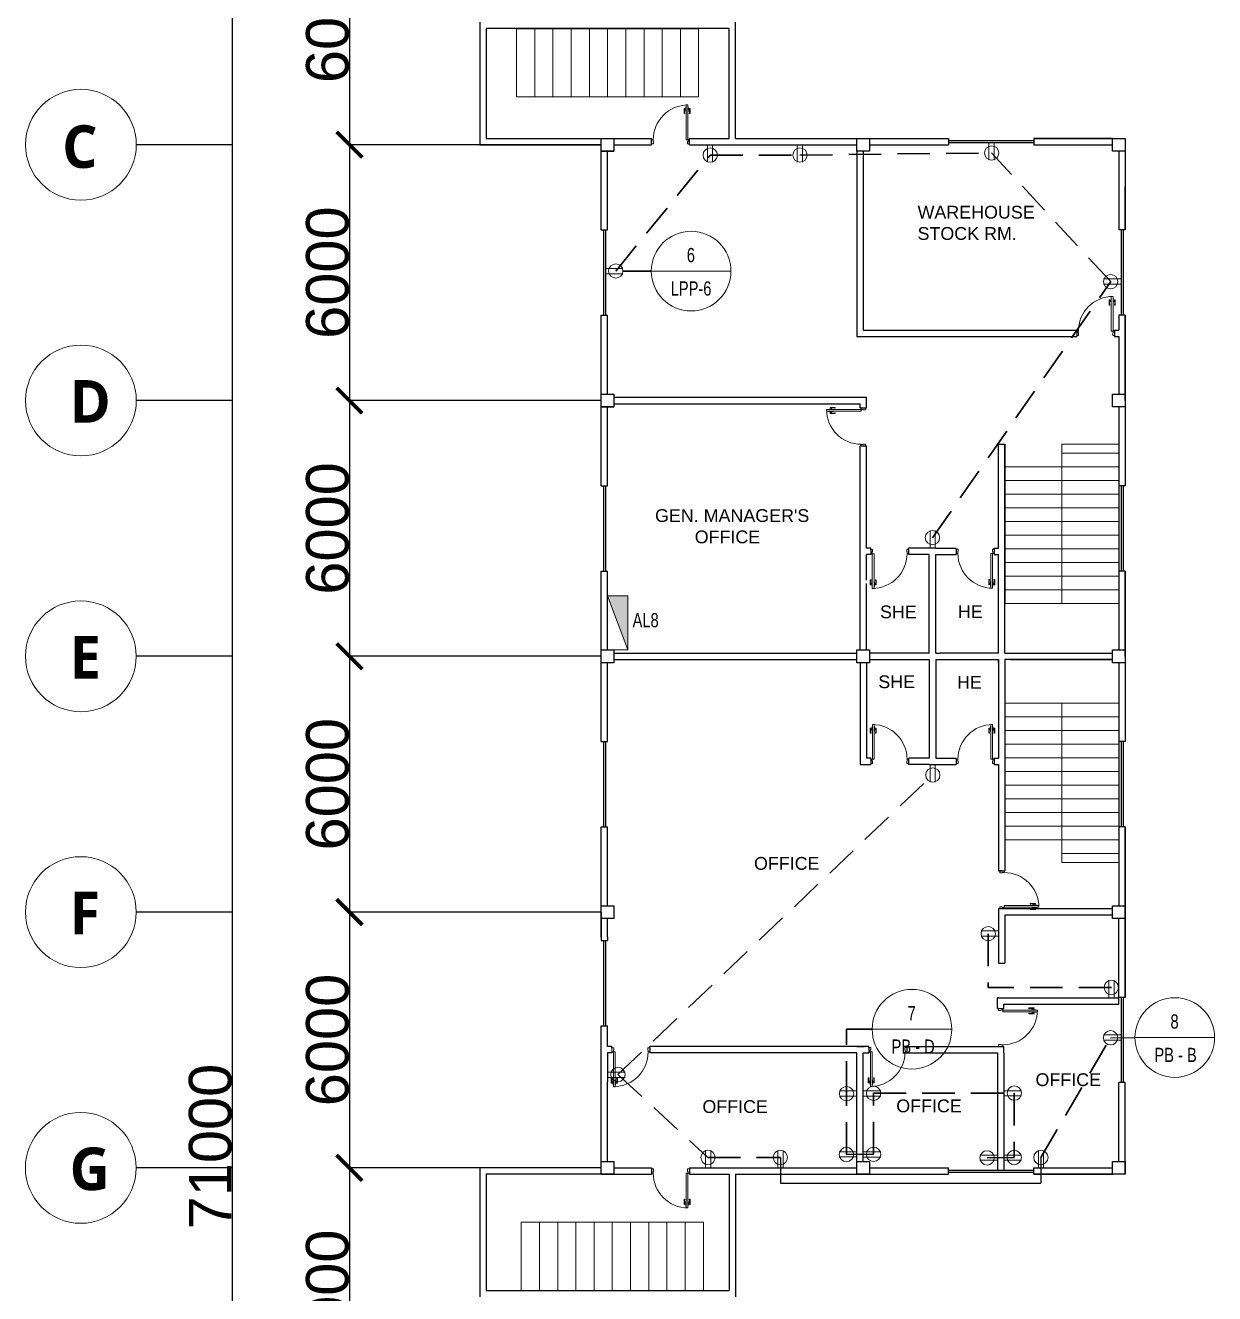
# Model space of a CAD drawing. Header units: millimetres. Extents: x 3339 to 2017737, y 4955 to 2748989.
# Drawn here: x 1185548 to 1213460, y 1398491 to 1428241 of the extents above; entities that cross this region are included whole.
import ezdxf

# ---------------------------------------------------------------- set-up
doc = ezdxf.new("R2010")
doc.units = ezdxf.units.MM
doc.header["$LTSCALE"] = 30
doc.linetypes.add('DASHEDX2', pattern=[38.1, 25.4, -12.7])
for name, color, linetype, lineweight in [('A-DETL-GENF', 92, 'Continuous', 13), ('A-DOOR', 31, 'Continuous', 13), ('LIGHTING', 3, 'Continuous', 5), ('P-SANR-FIXT', 6, 'Continuous', 13), ('P. LINES', 151, 'DASHEDX2', 30), ('S-GRID-IDEN', 1, 'Continuous', 13), ('STAIR', 1, 'Continuous', 5)]:
    doc.layers.add(name, color=color, linetype=linetype, lineweight=lineweight)
doc.layers.add('POSTE', color=50, linetype='Continuous')
doc.styles.add('Arial Narrow', font='ARIALN.TTF', dxfattribs={"height": 200})
doc.styles.add('Arial Narrow_1', font='ARIALN.TTF', dxfattribs={"height": 450})
doc.styles.get("Standard").update_dxf_attribs({"font": 'arial.ttf'})
doc.styles.add('style1', font='arial.ttf', dxfattribs={"height": 100})
doc.dimstyles.new('ISO-25', dxfattribs={"dimtxt": 1000, "dimasz": 600, "dimexe": 1.25, "dimexo": 0.625, "dimtad": 1, "dimtxsty": 'Standard', "dimblk": 'ARCHTICK', "dimcen": 2.5, "dimclrd": 4, "dimadec": 0, "dimazin": 0, "dimtfac": 1, "dimtmove": 0, "dimatfit": 3, "dimfxl": 1, "dimarcsym": 0})

# ---------------------------------------------------------------- blocks, each defined once
blk = doc.blocks.new('Poste 2')
at = {"layer": 'POSTE'}
blk.add_lwpolyline([(-300, 0), (0, 0), (0, -300), (-300, -300)], close=True, dxfattribs=at)
blk = doc.blocks.new('Poste 3')
at = {"layer": 'POSTE'}
blk.add_lwpolyline([(0, 0), (300, 0), (300, -300), (0, -300)], close=True, dxfattribs=at)
blk = doc.blocks.new('POSTE bot left')
at = {"layer": 'POSTE'}
blk.add_lwpolyline([(0, 300), (300, 300), (300, 0), (0, 0)], close=True, dxfattribs=at)
blk = doc.blocks.new('D4')
at = {"layer": 'A-DETL-GENF'}
for p, q in [((-1072, -29), (-1072, -112)), ((-1052, -29), (-1072, -29)), ((-1060, -41), (-1072, -30)), ((-1072, -112), (-1060, -112)), ((-1059, -112), (-1072, -112)), ((-1072, -112), (-1072, -150)), ((-1072, -150), (-1059, -150)), ((-1060, -112), (-1060, -41)), ((-1060, -41), (-1052, -41)), ((-1059, -150), (-1059, -112)), ((-1059, -115), (-1059, -147)), ((-1027, -115), (-1059, -115)), ((-1059, -147), (-1027, -147)), ((-1052, -41), (-1052, -29)), ((-1021, -74), (-1027, -80)), ((-1027, -80), (-1027, -182)), ((-1027, -147), (-1027, -115)), ((-1027, -182), (-1021, -188)), ((-1021, -188), (-1021, -74)), ((-974, -80), (-981, -74)), ((-981, -74), (-981, -188)), ((-981, -188), (-974, -182)), ((-974, -182), (-974, -80)), ((-943, -115), (-974, -115)), ((-974, -115), (-974, -147)), ((-974, -147), (-943, -147)), ((-930, -29), (-949, -29)), ((-949, -29), (-949, -41)), ((-949, -41), (-941, -41)), ((-943, -112), (-943, -150)), ((-930, -112), (-943, -112)), ((-943, -147), (-943, -115)), ((-943, -150), (-930, -150)), ((-941, -41), (-930, -30)), ((-941, -41), (-941, -112)), ((-941, -112), (-930, -112)), ((-930, -112), (-930, -29)), ((-930, -150), (-930, -112))]:
    blk.add_line(p, q, dxfattribs=at)
at = {"layer": 'A-DOOR', "lineweight": 18}
for p, q in [((-1059, 683), (-1024, 683)), ((-1014, 683), (-1059, 683)), ((-1059, 683), (-1059, 583)), ((-1024, 583), (-1024, 626)), ((-1024, 626), (-1014, 626)), ((-1014, 626), (-1014, 683)), ((-169, 683), (-214, 683)), ((-214, 683), (-214, 626)), ((-214, 626), (-204, 626)), ((-204, 683), (-169, 683)), ((-204, 626), (-204, 583)), ((-169, 583), (-169, 683)), ((-1059, 583), (-1024, 583)), ((-981, 583), (-1021, 583)), ((-1021, 583), (-1021, -231)), ((-981, -231), (-981, 583)), ((-204, 583), (-169, 583)), ((-1021, -231), (-981, -231))]:
    blk.add_line(p, q, dxfattribs=at)
at = {"layer": 'A-DOOR'}
blk.add_arc((-1021, 583), 814, 270, 0, dxfattribs=at)
blk = doc.blocks.new('Pintuan')
at = {"layer": 'A-DOOR', "rotation": 270}
blk.add_blockref('D4', (-626, -1014), dxfattribs=at)
blk = doc.blocks.new('POSTE.COM')
at = {"layer": 'POSTE'}
blk.add_lwpolyline([(-300, 300), (0, 300), (0, 0), (-300, 0)], close=True, dxfattribs=at)
blk = doc.blocks.new('WW1')
at = {"layer": 'STAIR'}
for p, q in [((-3000, 0), (-3000, -8000)), ((0, 0), (-3000, 0)), ((0, -8000), (0, 0)), ((-3000, -1600), (-3000, -800)), ((-3000, -800), (0, -800)), ((0, -1600), (0, -800)), ((-3000, -2400), (-3000, -1600)), ((-3000, -1600), (0, -1600)), ((0, -2400), (0, -1600)), ((-3000, -3200), (-3000, -2400)), ((-3000, -2400), (0, -2400)), ((0, -3200), (0, -2400)), ((-3000, -4000), (-3000, -3200)), ((-3000, -3200), (0, -3200)), ((0, -4000), (0, -3200)), ((-3000, -4800), (-3000, -4000)), ((-3000, -4000), (0, -4000)), ((0, -4800), (0, -4000)), ((-3000, -5600), (-3000, -4800)), ((-3000, -4800), (0, -4800)), ((0, -5600), (0, -4800)), ((-3000, -6400), (-3000, -5600)), ((-3000, -5600), (0, -5600)), ((0, -6400), (0, -5600)), ((-3000, -7200), (-3000, -6400)), ((-3000, -6400), (0, -6400)), ((0, -7200), (0, -6400)), ((-3000, -8000), (-3000, -7200)), ((-3000, -7200), (0, -7200)), ((0, -8000), (0, -7200)), ((-3000, -8000), (0, -8000))]:
    blk.add_line(p, q, dxfattribs=at)
blk = doc.blocks.new('S2')
at = {"layer": 'STAIR'}
for p, q in [((0, 0), (-1250, 0)), ((-1250, 0), (-1250, -500)), ((0, -3500), (0, 0)), ((-1250, -500), (-1250, -200)), ((-1250, -200), (0, -200)), ((-2500, -500), (-2500, -3500)), ((-1250, -500), (-2500, -500)), ((-1250, -3500), (-1250, -500)), ((-1250, -800), (-1250, -500)), ((-1250, -500), (0, -500)), ((-1250, -800), (-2500, -800)), ((-1250, -1100), (-1250, -800)), ((-1250, -800), (0, -800)), ((0, -800), (-1250, -800)), ((-1250, -1100), (-2500, -1100)), ((-1250, -1400), (-1250, -1100)), ((-1250, -1100), (0, -1100)), ((0, -1100), (-1250, -1100)), ((-1250, -1400), (-2500, -1400)), ((-1250, -1700), (-1250, -1400)), ((-1250, -1400), (0, -1400)), ((0, -1400), (-1250, -1400)), ((-1250, -1700), (-2500, -1700)), ((-1250, -2000), (-1250, -1700)), ((-1250, -1700), (0, -1700)), ((0, -1700), (-1250, -1700)), ((-1250, -2000), (-2500, -2000)), ((-1250, -2300), (-1250, -2000)), ((-1250, -2000), (0, -2000)), ((0, -2000), (-1250, -2000)), ((-1250, -2300), (-2500, -2300)), ((-1250, -2600), (-1250, -2300)), ((-1250, -2300), (0, -2300)), ((0, -2300), (-1250, -2300)), ((-1250, -2600), (-2500, -2600)), ((-1250, -2900), (-1250, -2600)), ((-1250, -2600), (0, -2600)), ((0, -2600), (-1250, -2600)), ((-1250, -2900), (-2500, -2900)), ((-1250, -3200), (-1250, -2900)), ((-1250, -2900), (0, -2900)), ((0, -2900), (-1250, -2900)), ((-1250, -3200), (-2500, -3200)), ((-1250, -3500), (-1250, -3200)), ((-1250, -3200), (0, -3200)), ((-2500, -3500), (-1250, -3500)), ((-1250, -3500), (0, -3500))]:
    blk.add_line(p, q, dxfattribs=at)
blk = doc.blocks.new('_ArchTick')
at = {"color": 0, "linetype": 'ByBlock', "const_width": 0.15}
blk.add_lwpolyline([(-0.5, -0.5), (0.5, 0.5)], dxfattribs=at)
blk = doc.blocks.new('*D95')
at = {"color": 0, "lineweight": -2, "transparency": 16777216}
for p, q in [((1199062, 1431441), (1193153, 1431441)), ((1199062, 1425441), (1193153, 1425441))]:
    blk.add_line(p, q, dxfattribs=at)
at = {"color": 4, "lineweight": -2, "transparency": 16777216}
blk.add_line((1193155, 1431441), (1193155, 1425441), dxfattribs=at)
at = {"layer": 'Defpoints', "color": 0, "transparency": 16777216}
for p in [(1199063, 1431441), (1193155, 1425441), (1199063, 1425441)]:
    blk.add_point(p, dxfattribs=at)
at = {"color": 4, "lineweight": -2, "transparency": 16777216, "xscale": 600, "yscale": 600, "zscale": 600}
for p, rotation in [((1193155, 1431441), 90), ((1193155, 1425441), 270)]:
    blk.add_blockref('_ArchTick', p, dxfattribs=dict(at, rotation=rotation))
at = {"color": 0, "transparency": 16777216, "insert": (1192643, 1428441), "char_height": 1000, "attachment_point": 5, "rotation": 90}
blk.add_mtext('6000', dxfattribs=at)
blk = doc.blocks.new('*D96')
at = {"color": 0, "lineweight": -2, "transparency": 16777216}
for p, q in [((1199062, 1425441), (1193153, 1425441)), ((1199062, 1419441), (1193153, 1419441))]:
    blk.add_line(p, q, dxfattribs=at)
at = {"color": 4, "lineweight": -2, "transparency": 16777216}
blk.add_line((1193155, 1425441), (1193155, 1419441), dxfattribs=at)
at = {"layer": 'Defpoints', "color": 0, "transparency": 16777216}
for p in [(1199063, 1425441), (1193155, 1419441), (1199063, 1419441)]:
    blk.add_point(p, dxfattribs=at)
at = {"color": 4, "lineweight": -2, "transparency": 16777216, "xscale": 600, "yscale": 600, "zscale": 600}
for p, rotation in [((1193155, 1425441), 90), ((1193155, 1419441), 270)]:
    blk.add_blockref('_ArchTick', p, dxfattribs=dict(at, rotation=rotation))
at = {"color": 0, "transparency": 16777216, "insert": (1192643, 1422441), "char_height": 1000, "attachment_point": 5, "rotation": 90}
blk.add_mtext('6000', dxfattribs=at)
blk = doc.blocks.new('*D97')
at = {"color": 0, "lineweight": -2, "transparency": 16777216}
for p, q in [((1199062, 1419441), (1193153, 1419441)), ((1199062, 1413441), (1193153, 1413441))]:
    blk.add_line(p, q, dxfattribs=at)
at = {"color": 4, "lineweight": -2, "transparency": 16777216}
blk.add_line((1193155, 1419441), (1193155, 1413441), dxfattribs=at)
at = {"layer": 'Defpoints', "color": 0, "transparency": 16777216}
for p in [(1199063, 1419441), (1193155, 1413441), (1199063, 1413441)]:
    blk.add_point(p, dxfattribs=at)
at = {"color": 4, "lineweight": -2, "transparency": 16777216, "xscale": 600, "yscale": 600, "zscale": 600}
for p, rotation in [((1193155, 1419441), 90), ((1193155, 1413441), 270)]:
    blk.add_blockref('_ArchTick', p, dxfattribs=dict(at, rotation=rotation))
at = {"color": 0, "transparency": 16777216, "insert": (1192643, 1416441), "char_height": 1000, "attachment_point": 5, "rotation": 90}
blk.add_mtext('6000', dxfattribs=at)
blk = doc.blocks.new('*D98')
at = {"color": 0, "lineweight": -2, "transparency": 16777216}
for p, q in [((1199062, 1413441), (1193153, 1413441)), ((1199062, 1407441), (1193153, 1407441))]:
    blk.add_line(p, q, dxfattribs=at)
at = {"color": 4, "lineweight": -2, "transparency": 16777216}
blk.add_line((1193155, 1413441), (1193155, 1407441), dxfattribs=at)
at = {"layer": 'Defpoints', "color": 0, "transparency": 16777216}
for p in [(1199063, 1413441), (1193155, 1407441), (1199063, 1407441)]:
    blk.add_point(p, dxfattribs=at)
at = {"color": 4, "lineweight": -2, "transparency": 16777216, "xscale": 600, "yscale": 600, "zscale": 600}
for p, rotation in [((1193155, 1413441), 90), ((1193155, 1407441), 270)]:
    blk.add_blockref('_ArchTick', p, dxfattribs=dict(at, rotation=rotation))
at = {"color": 0, "transparency": 16777216, "insert": (1192643, 1410441), "char_height": 1000, "attachment_point": 5, "rotation": 90}
blk.add_mtext('6000', dxfattribs=at)
blk = doc.blocks.new('*D99')
at = {"color": 0, "lineweight": -2, "transparency": 16777216}
for p, q in [((1199062, 1407441), (1193152, 1407441)), ((1199062, 1401441), (1193152, 1401441))]:
    blk.add_line(p, q, dxfattribs=at)
at = {"color": 4, "lineweight": -2, "transparency": 16777216}
blk.add_line((1193153, 1407441), (1193153, 1401441), dxfattribs=at)
at = {"layer": 'Defpoints', "color": 0, "transparency": 16777216}
for p in [(1199063, 1407441), (1193153, 1401441), (1199063, 1401441)]:
    blk.add_point(p, dxfattribs=at)
at = {"color": 4, "lineweight": -2, "transparency": 16777216, "xscale": 600, "yscale": 600, "zscale": 600}
for p, rotation in [((1193153, 1407441), 90), ((1193153, 1401441), 270)]:
    blk.add_blockref('_ArchTick', p, dxfattribs=dict(at, rotation=rotation))
at = {"color": 0, "transparency": 16777216, "insert": (1192642, 1404441), "char_height": 1000, "attachment_point": 5, "rotation": 90}
blk.add_mtext('6000', dxfattribs=at)
blk = doc.blocks.new('*D100')
at = {"color": 0, "lineweight": -2, "transparency": 16777216}
for p, q in [((1199062, 1401441), (1193151, 1401441)), ((1199062, 1395441), (1193151, 1395441))]:
    blk.add_line(p, q, dxfattribs=at)
at = {"color": 4, "lineweight": -2, "transparency": 16777216}
blk.add_line((1193152, 1401441), (1193152, 1395441), dxfattribs=at)
at = {"layer": 'Defpoints', "color": 0, "transparency": 16777216}
for p in [(1199063, 1401441), (1193152, 1395441), (1199063, 1395441)]:
    blk.add_point(p, dxfattribs=at)
at = {"color": 4, "lineweight": -2, "transparency": 16777216, "xscale": 600, "yscale": 600, "zscale": 600}
for p, rotation in [((1193152, 1401441), 90), ((1193152, 1395441), 270)]:
    blk.add_blockref('_ArchTick', p, dxfattribs=dict(at, rotation=rotation))
at = {"color": 0, "transparency": 16777216, "insert": (1192641, 1398441), "char_height": 1000, "attachment_point": 5, "rotation": 90}
blk.add_mtext('6000', dxfattribs=at)
blk = doc.blocks.new('*D85')
at = {"color": 0, "lineweight": -2, "transparency": 16777216}
for p, q in [((1199062, 1437441), (1190402, 1437441)), ((1199062, 1366441), (1190402, 1366441))]:
    blk.add_line(p, q, dxfattribs=at)
at = {"color": 4, "lineweight": -2, "transparency": 16777216}
blk.add_line((1190404, 1437441), (1190404, 1366441), dxfattribs=at)
at = {"layer": 'Defpoints', "color": 0, "transparency": 16777216}
for p in [(1199063, 1437441), (1190404, 1366441), (1199063, 1366441)]:
    blk.add_point(p, dxfattribs=at)
at = {"color": 4, "lineweight": -2, "transparency": 16777216, "xscale": 600, "yscale": 600, "zscale": 600}
for p, rotation in [((1190404, 1437441), 90), ((1190404, 1366441), 270)]:
    blk.add_blockref('_ArchTick', p, dxfattribs=dict(at, rotation=rotation))
at = {"color": 0, "transparency": 16777216, "insert": (1189893, 1401941), "char_height": 1000, "attachment_point": 5, "rotation": 90}
blk.add_mtext('71000', dxfattribs=at)
blk = doc.blocks.new('Grid - M_Grid Head - Circle-24584-A - GROUND FLOOR PLAN')
at = {"layer": 'S-GRID-IDEN'}
blk.add_circle((0, 0), 6.5, dxfattribs=at)
blk = doc.blocks.new('A$C3A814CC7')
at = {"layer": 'LIGHTING', "color": 3}
for p, q in [((308, 0), (308, 1224)), ((668, 0), (668, 1224))]:
    blk.add_line(p, q, dxfattribs=at)
at = {"layer": 'LIGHTING', "color": 3, "linetype": 'Continuous'}
blk.add_lwpolyline([(1003, 723, 1), (0, 723, 1)], format="xyb", close=True, dxfattribs=at)
blk = doc.blocks.new('panel')
at = {"layer": 'P-SANR-FIXT', "linetype": 'ByBlock'}
h = blk.add_hatch(color=0, dxfattribs=at)
h.dxf.hatch_style = 1
h.paths.add_polyline_path([(800, 0), (0, 0), (0, -300)])
at = {"layer": 'P-SANR-FIXT', "color": 3, "linetype": 'ByBlock'}
for p, q in [((800, 0), (0, 0)), ((0, 0), (0, -300)), ((800, 0), (0, -300)), ((800, -300), (800, 0)), ((0, -300), (800, -300))]:
    blk.add_line(p, q, dxfattribs=at)

msp = doc.modelspace()

# ---------------------------------------------------------------- linework, layer by layer
at = {"color": 4}
msp.add_line((1190402.482, 1437441.359), (1190402.482, 1366441.359), dxfattribs=at)
for p, q in [((1196213.021, 1428316.359), (1196213.021, 1425441.359)), ((1202213.021, 1425591.359), (1202213.021, 1428316.359)), ((1202063.021, 1428166.359), (1196363.021, 1428166.359)), ((1196363.021, 1428166.359), (1196363.021, 1425591.359)), ((1197076.46, 1428166.359), (1201349.583, 1428166.359)), ((1202063.021, 1425591.359), (1202063.021, 1428166.359)), ((1190402.482, 1425441.359), (1188152.13, 1425441.359)), ((1196213.021, 1425441.359), (1199063.021, 1425441.359)), ((1196363.021, 1425591.359), (1199063.021, 1425591.359)), ((1199063.021, 1423441.359), (1199063.021, 1425591.359)), ((1199063.021, 1425591.359), (1200245.521, 1425591.359)), ((1199363.021, 1425591.359), (1200245.521, 1425591.359)), ((1199363.021, 1425441.359), (1200245.521, 1425441.359)), ((1200245.521, 1425441.359), (1200245.521, 1425591.359)), ((1201135.521, 1425591.359), (1202063.021, 1425591.359)), ((1201135.521, 1425441.359), (1201135.521, 1425591.359)), ((1201135.521, 1425441.359), (1205063.021, 1425441.359)), ((1202213.021, 1425591.359), (1205063.021, 1425591.359)), ((1205363.021, 1425591.359), (1207213.021, 1425591.359)), ((1205363.021, 1425591.359), (1207213.021, 1425591.359)), ((1205363.021, 1425441.359), (1207213.021, 1425441.359)), ((1207213.021, 1425591.359), (1207213.021, 1425441.359)), ((1207213.021, 1425541.359), (1209213.021, 1425541.359)), ((1207213.021, 1425491.359), (1209213.021, 1425491.359)), ((1209213.021, 1425591.359), (1211063.021, 1425591.359)), ((1211063.021, 1425591.359), (1209213.021, 1425591.359)), ((1209213.021, 1425591.359), (1209213.021, 1425441.359)), ((1209213.021, 1425441.359), (1211063.021, 1425441.359)), ((1211363.021, 1425591.359), (1211363.021, 1423441.359)), ((1199213.021, 1423441.359), (1199213.021, 1425291.359)), ((1205063.021, 1425291.359), (1205063.021, 1420943.656)), ((1205213.021, 1425291.359), (1205213.021, 1421093.656)), ((1208226.271, 1425248.206), (1208226.271, 1425248.206)), ((1211213.021, 1425291.359), (1211213.021, 1423441.359)), ((1211363.021, 1425291.359), (1211363.021, 1423441.359)), ((1211363.021, 1425291.359), (1211363.021, 1423441.359)), ((1211363.021, 1423441.359), (1211363.021, 1424452.855)), ((1199063.021, 1423441.359), (1199213.021, 1423441.359)), ((1199113.021, 1423441.359), (1199113.021, 1421441.359)), ((1199113.021, 1423441.359), (1199113.021, 1421441.359)), ((1199163.021, 1423441.359), (1199163.021, 1421441.359)), ((1199163.021, 1423441.359), (1199163.021, 1421441.359)), ((1211363.021, 1423441.359), (1211213.021, 1423441.359)), ((1211263.021, 1423441.359), (1211263.021, 1421441.359)), ((1211313.021, 1423441.359), (1211313.021, 1421441.359)), ((1199063.021, 1417441.359), (1199063.021, 1421441.359)), ((1199063.021, 1421441.359), (1199213.021, 1421441.359)), ((1199213.021, 1419591.359), (1199213.021, 1421441.359)), ((1211213.021, 1421441.359), (1211213.021, 1421093.656)), ((1211363.021, 1421441.359), (1211213.021, 1421441.359)), ((1211363.021, 1421441.359), (1211363.021, 1417441.359)), ((1211363.021, 1419441.359), (1211363.021, 1421441.359)), ((1205063.021, 1420943.656), (1210223.021, 1420943.656)), ((1205213.021, 1421093.656), (1210223.021, 1421093.656)), ((1210223.021, 1421068.656), (1210223.021, 1421093.656)), ((1210223.021, 1421068.656), (1210223.021, 1420943.656)), ((1211113.021, 1421093.656), (1211213.021, 1421093.656)), ((1211113.021, 1421068.656), (1211113.021, 1421093.656)), ((1211113.021, 1421068.656), (1211113.021, 1420943.656)), ((1211113.021, 1420943.656), (1211213.021, 1420943.656)), ((1211213.021, 1420943.656), (1211213.021, 1419591.359)), ((1190402.482, 1419441.359), (1188152.13, 1419441.359)), ((1199363.021, 1419516.359), (1205213.021, 1419516.359)), ((1205213.021, 1419516.359), (1205288.021, 1419516.359)), ((1205291.521, 1419516.359), (1205288.021, 1419516.359)), ((1205291.521, 1419266.359), (1205291.521, 1419516.359)), ((1211363.021, 1419441.359), (1211363.021, 1417441.359)), ((1199213.021, 1417441.359), (1199213.021, 1419291.359)), ((1199363.021, 1419366.359), (1204381.052, 1419366.359)), ((1204381.052, 1419366.359), (1205138.021, 1419366.359)), ((1205138.021, 1419266.359), (1205138.021, 1419366.359)), ((1205166.521, 1419266.359), (1205138.021, 1419266.359)), ((1205138.021, 1419266.359), (1205285.743, 1419266.359)), ((1205291.521, 1419266.359), (1205285.743, 1419266.359)), ((1211213.021, 1419291.359), (1211213.021, 1413591.359)), ((1205138.021, 1413591.359), (1205138.021, 1418376.359)), ((1205166.521, 1418376.359), (1205138.021, 1418376.359)), ((1205166.521, 1418376.359), (1205288.021, 1418376.359)), ((1205288.021, 1415981.709), (1205288.021, 1418376.359)), ((1208388.021, 1416441.359), (1208388.021, 1418420.976)), ((1208388.021, 1418420.976), (1208538.021, 1418420.976)), ((1208538.021, 1418297.059), (1208538.021, 1418420.976)), ((1208538.021, 1418420.976), (1208538.021, 1414665.754)), ((1208538.021, 1416478.859), (1208538.021, 1418297.059)), ((1211213.021, 1418419.419), (1211213.021, 1417441.359)), ((1199063.021, 1417441.359), (1199213.021, 1417441.359)), ((1199113.021, 1417441.359), (1199113.021, 1415441.359)), ((1199113.021, 1417441.359), (1199113.021, 1415441.359)), ((1199163.021, 1417441.359), (1199163.021, 1415441.359)), ((1199163.021, 1417441.359), (1199163.021, 1415441.359)), ((1211363.021, 1417441.359), (1211213.021, 1417441.359)), ((1211263.021, 1417441.359), (1211263.021, 1415441.359)), ((1211313.021, 1417441.359), (1211313.021, 1415441.359)), ((1208388.021, 1415981.709), (1208388.021, 1416478.859)), ((1208538.021, 1413516.359), (1208538.021, 1416478.859)), ((1205388.021, 1415981.709), (1205288.021, 1415981.709)), ((1205288.021, 1415224.286), (1205288.021, 1415831.709)), ((1205388.021, 1415831.709), (1205288.021, 1415831.709)), ((1205388.021, 1415948.683), (1205388.021, 1415981.709)), ((1205388.021, 1415948.683), (1205388.021, 1415831.709)), ((1206763.021, 1415981.709), (1206278.021, 1415981.709)), ((1206278.021, 1415948.683), (1206278.021, 1415981.709)), ((1206278.021, 1415948.683), (1206278.021, 1415831.709)), ((1206763.021, 1415831.709), (1206278.021, 1415831.709)), ((1206913.021, 1415981.709), (1206763.021, 1415981.709)), ((1206763.021, 1413516.359), (1206763.021, 1415831.709)), ((1206913.021, 1415981.709), (1207397.311, 1415981.709)), ((1206913.021, 1413516.359), (1206913.021, 1415831.709)), ((1206913.021, 1415831.709), (1207397.311, 1415831.709)), ((1207397.311, 1415953.17), (1207397.311, 1415981.709)), ((1207397.311, 1415953.17), (1207397.311, 1415831.709)), ((1208287.311, 1415981.709), (1208388.021, 1415981.709)), ((1208287.311, 1415953.17), (1208287.311, 1415981.709)), ((1208287.311, 1415953.17), (1208287.311, 1415831.709)), ((1208287.311, 1415831.709), (1208388.021, 1415831.709)), ((1208388.021, 1413516.359), (1208388.021, 1415831.709)), ((1208538.021, 1415981.709), (1208540.233, 1415981.709)), ((1208538.021, 1415831.709), (1208540.233, 1415831.709)), ((1199063.021, 1413591.359), (1199063.021, 1415441.359)), ((1199063.021, 1415441.359), (1199213.021, 1415441.359)), ((1199213.021, 1413591.359), (1199213.021, 1415441.359)), ((1211213.021, 1415441.359), (1211213.021, 1414665.754)), ((1211363.021, 1415441.359), (1211213.021, 1415441.359)), ((1211363.021, 1415441.359), (1211363.021, 1411441.359)), ((1211363.021, 1413441.359), (1211363.021, 1415441.359)), ((1205288.021, 1413591.359), (1205288.021, 1415150.558)), ((1190402.482, 1413441.359), (1188150.88, 1413441.359)), ((1199063.021, 1411441.359), (1199063.021, 1413591.359)), ((1199363.021, 1413516.359), (1205063.021, 1413516.359)), ((1206763.021, 1413516.359), (1205363.021, 1413516.359)), ((1206913.021, 1413516.359), (1207016.353, 1413516.359)), ((1208388.021, 1413516.359), (1207016.353, 1413516.359)), ((1208538.021, 1413516.359), (1208669.685, 1413516.359)), ((1208669.685, 1413516.359), (1211063.021, 1413516.359)), ((1211363.021, 1413441.359), (1211363.021, 1411441.359)), ((1199213.021, 1411441.359), (1199213.021, 1413291.359)), ((1199363.021, 1413366.359), (1205063.021, 1413366.359)), ((1205138.021, 1413291.359), (1205138.021, 1410901.008)), ((1205288.021, 1413291.359), (1205288.021, 1411051.008)), ((1205363.021, 1413366.359), (1206763.021, 1413366.359)), ((1206763.021, 1413366.359), (1206763.021, 1411051.008)), ((1206913.021, 1413366.359), (1208388.021, 1413366.359)), ((1206913.021, 1413366.359), (1206913.021, 1411051.008)), ((1208388.021, 1413291.359), (1208388.021, 1413366.359)), ((1208388.021, 1413366.359), (1208388.021, 1411051.008)), ((1211063.021, 1413366.359), (1208538.021, 1413366.359)), ((1208538.021, 1413366.359), (1208538.021, 1408406.359)), ((1208669.685, 1413366.359), (1211063.021, 1413366.359)), ((1211213.021, 1413291.359), (1211213.021, 1407591.359)), ((1211213.021, 1412343.979), (1211213.021, 1411441.359)), ((1199063.021, 1411441.359), (1199213.021, 1411441.359)), ((1199113.021, 1411441.359), (1199113.021, 1409441.359)), ((1199113.021, 1411441.359), (1199113.021, 1409441.359)), ((1199163.021, 1411441.359), (1199163.021, 1409441.359)), ((1199163.021, 1411441.359), (1199163.021, 1409441.359)), ((1211363.021, 1411441.359), (1211213.021, 1411441.359)), ((1211263.021, 1411441.359), (1211263.021, 1409441.359)), ((1211313.021, 1411441.359), (1211313.021, 1409441.359)), ((1205388.75, 1411051.008), (1205288.021, 1411051.008)), ((1205388.744, 1411026.227), (1205388.75, 1411051.008)), ((1206278.744, 1411026.008), (1206278.75, 1411051.008)), ((1206763.021, 1411051.008), (1206278.75, 1411051.008)), ((1206913.021, 1411051.008), (1207397.311, 1411051.008)), ((1207397.311, 1411026.008), (1207397.311, 1411051.008)), ((1208287.311, 1411051.008), (1208388.021, 1411051.008)), ((1208287.311, 1411026.008), (1208287.311, 1411051.008)), ((1205138.021, 1410901.008), (1205288.021, 1410901.008)), ((1205288.021, 1410901.008), (1205388.714, 1410901.008)), ((1205388.744, 1411026.227), (1205388.714, 1410901.008)), ((1206278.744, 1411026.008), (1206278.744, 1410901.008)), ((1206763.021, 1410901.008), (1206278.744, 1410901.008)), ((1206763.021, 1410901.008), (1206913.021, 1410901.008)), ((1206913.021, 1410901.008), (1207397.311, 1410901.008)), ((1207397.311, 1411026.008), (1207397.311, 1410901.008)), ((1208287.311, 1411026.008), (1208287.311, 1410901.008)), ((1208287.311, 1410901.008), (1208388.021, 1410901.008)), ((1208388.021, 1410901.008), (1208388.021, 1408406.359)), ((1199063.021, 1406850.562), (1199063.021, 1409441.359)), ((1199063.021, 1409441.359), (1199213.021, 1409441.359)), ((1199213.021, 1407591.359), (1199213.021, 1409441.359)), ((1211213.021, 1409441.359), (1211213.021, 1408602.075)), ((1211363.021, 1409441.359), (1211213.021, 1409441.359)), ((1211363.021, 1409441.359), (1211363.021, 1407591.359)), ((1211363.021, 1407441.359), (1211363.021, 1409441.359)), ((1211363.021, 1407441.359), (1211363.021, 1409441.359)), ((1208469.685, 1408406.359), (1208388.021, 1408406.359)), ((1208388.021, 1408406.359), (1208538.021, 1408406.359)), ((1211063.021, 1407516.359), (1208388.021, 1407516.359)), ((1208388.021, 1407516.359), (1208388.021, 1406244.111)), ((1211063.021, 1407516.359), (1208519.685, 1407516.359)), ((1211363.021, 1405441.359), (1211363.021, 1407591.359)), ((1190402.482, 1407441.359), (1188149.63, 1407441.359)), ((1199063.021, 1407441.359), (1199063.021, 1406850.562)), ((1199063.021, 1407291.359), (1199063.021, 1406775.562)), ((1199213.021, 1406850.562), (1199213.021, 1407291.359)), ((1208538.021, 1407366.359), (1208538.021, 1406244.111)), ((1208669.685, 1407366.359), (1208538.021, 1407366.359)), ((1211063.021, 1407366.359), (1208669.685, 1407366.359)), ((1211213.021, 1405441.359), (1211213.021, 1407291.359)), ((1211363.021, 1407441.359), (1211363.021, 1405441.359)), ((1199063.021, 1406775.562), (1199213.021, 1406775.562)), ((1199113.021, 1406775.562), (1199113.021, 1404775.562)), ((1199113.021, 1406775.562), (1199113.021, 1404775.562)), ((1199113.021, 1406775.562), (1199113.021, 1404775.562)), ((1199113.021, 1406775.562), (1199113.021, 1404775.562)), ((1199163.021, 1406775.562), (1199163.021, 1404775.562)), ((1199163.021, 1406775.562), (1199163.021, 1404775.562)), ((1199163.021, 1406775.562), (1199163.021, 1404775.562)), ((1199163.021, 1406775.562), (1199163.021, 1404775.562)), ((1199213.021, 1406850.562), (1199213.021, 1406775.562)), ((1208388.021, 1406244.111), (1208538.021, 1406244.111)), ((1208363.021, 1405181.359), (1208363.021, 1405431.359)), ((1208388.021, 1405431.359), (1208363.021, 1405431.359)), ((1208388.021, 1405431.359), (1211213.021, 1405431.359)), ((1211363.021, 1405441.359), (1211213.021, 1405441.359)), ((1211213.021, 1405281.359), (1211213.021, 1405431.359)), ((1211263.021, 1405441.359), (1211263.021, 1403441.359)), ((1211313.021, 1405441.359), (1211313.021, 1403441.359)), ((1208388.021, 1405181.359), (1208363.021, 1405181.359)), ((1208363.021, 1405181.359), (1208388.021, 1405181.359)), ((1208488.021, 1405181.359), (1208513.021, 1405181.359)), ((1208513.021, 1405281.359), (1211213.021, 1405281.359)), ((1208513.021, 1405181.359), (1208513.021, 1405281.359)), ((1199063.021, 1401291.359), (1199063.021, 1404775.562)), ((1199063.021, 1404775.562), (1199213.021, 1404775.562)), ((1199213.021, 1404291.359), (1199213.021, 1404775.562)), ((1211017.006, 1404493.986), (1211589.848, 1404498.881)), ((1199313.021, 1404291.359), (1199213.021, 1404291.359)), ((1199313.021, 1404259.765), (1199313.021, 1404291.359)), ((1205063.021, 1404291.359), (1200203.021, 1404291.359)), ((1200203.021, 1404259.765), (1200203.021, 1404291.359)), ((1200203.021, 1404259.765), (1200203.021, 1404141.359)), ((1205213.021, 1404291.359), (1205063.021, 1404291.359)), ((1205063.021, 1404291.359), (1205243.321, 1404291.359)), ((1205343.321, 1404291.359), (1205063.021, 1404291.359)), ((1205343.321, 1404266.359), (1205343.321, 1404291.359)), ((1205343.321, 1404266.359), (1205343.321, 1404141.359)), ((1206233.321, 1404291.359), (1208363.021, 1404291.359)), ((1206233.321, 1404266.359), (1206233.321, 1404291.359)), ((1206233.321, 1404266.359), (1206233.321, 1404141.359)), ((1208363.021, 1404291.359), (1208513.021, 1404291.359)), ((1208513.021, 1404141.359), (1208513.021, 1404291.359)), ((1199213.021, 1404141.359), (1199213.021, 1403578.816)), ((1199313.021, 1404141.359), (1199213.021, 1404141.359)), ((1199313.021, 1404159.765), (1199313.021, 1404141.359)), ((1205063.021, 1404141.359), (1200203.021, 1404141.359)), ((1205063.021, 1401591.359), (1205063.021, 1404141.359)), ((1205213.021, 1401591.359), (1205213.021, 1404141.359)), ((1205213.021, 1404141.359), (1205243.321, 1404141.359)), ((1205243.321, 1404141.359), (1205343.321, 1404141.359)), ((1206233.321, 1404141.359), (1208363.021, 1404141.359)), ((1208363.021, 1404141.359), (1208363.021, 1401591.359)), ((1208513.021, 1404141.359), (1208513.021, 1401591.359)), ((1199213.021, 1403578.816), (1199213.021, 1403547.223)), ((1199213.021, 1403547.223), (1199213.021, 1403461.484)), ((1199213.021, 1401591.359), (1199213.021, 1403461.484)), ((1211213.021, 1401591.359), (1211213.021, 1403441.359)), ((1211363.021, 1403441.359), (1211213.021, 1403441.359)), ((1211363.021, 1401291.359), (1211363.021, 1403441.359)), ((1211363.021, 1401441.359), (1211363.021, 1403441.359)), ((1203267.277, 1401683.518), (1203267.277, 1401083.518)), ((1208363.021, 1401591.359), (1208363.021, 1401441.359)), ((1208513.021, 1401591.359), (1208513.021, 1401441.359)), ((1209381.027, 1401683.518), (1209376.684, 1401083.518)), ((1190402.482, 1401441.359), (1188148.38, 1401441.359)), ((1199063.021, 1401441.359), (1196213.021, 1401441.359)), ((1196213.021, 1401441.359), (1196213.021, 1401291.359)), ((1196213.021, 1401291.359), (1196213.021, 1398416.359)), ((1199363.021, 1401291.359), (1196363.021, 1401291.359)), ((1196363.021, 1401291.359), (1196363.021, 1398566.359)), ((1199063.021, 1401291.359), (1200245.521, 1401291.359)), ((1199363.021, 1401441.359), (1200245.521, 1401441.359)), ((1200245.521, 1401441.359), (1200245.521, 1401291.359)), ((1201135.521, 1401441.359), (1205063.021, 1401441.359)), ((1201135.521, 1401441.359), (1201135.521, 1401291.359)), ((1201135.521, 1401291.359), (1202063.021, 1401291.359)), ((1202063.021, 1401291.359), (1202063.021, 1398566.359)), ((1202213.021, 1401291.359), (1207213.021, 1401291.359)), ((1202213.021, 1401291.359), (1202213.021, 1398416.359)), ((1205213.021, 1401291.359), (1207213.021, 1401291.359)), ((1205363.021, 1401441.359), (1207213.021, 1401441.359)), ((1207213.021, 1401291.359), (1207213.021, 1401441.359)), ((1207213.021, 1401391.359), (1209213.021, 1401391.359)), ((1207213.021, 1401341.359), (1209213.021, 1401341.359)), ((1208363.021, 1401441.359), (1208363.021, 1401391.359)), ((1208513.021, 1401441.359), (1208513.021, 1401391.359)), ((1209213.021, 1401441.359), (1211063.021, 1401441.359)), ((1209213.021, 1401291.359), (1209213.021, 1401441.359)), ((1209213.021, 1401291.359), (1211063.021, 1401291.359)), ((1211213.021, 1401291.359), (1209213.021, 1401291.359)), ((1203267.277, 1401083.518), (1209376.684, 1401083.518)), ((1196363.021, 1398566.359), (1199063.021, 1398566.359)), ((1197187.39, 1398566.359), (1201460.513, 1398566.359)), ((1199063.021, 1398566.359), (1199213.021, 1398566.359)), ((1199213.021, 1398566.359), (1202063.021, 1398566.359))]:
    msp.add_line(p, q)
at = {"layer": 'LIGHTING', "color": 2}
for p, q in [((1200238.216, 1422477.65), (1202108.132, 1422477.65)), ((1205421.321, 1404694.316), (1207291.237, 1404694.316)), ((1211589.848, 1404498.881), (1213459.763, 1404498.881))]:
    msp.add_line(p, q, dxfattribs=at)
for centre in [(1201173.174, 1422477.65), (1206356.279, 1404694.316), (1212524.806, 1404498.881)]:
    msp.add_circle(centre, 934.958, dxfattribs=at)
at = {"layer": 'P. LINES'}
for p, q in [((1199405.181, 1422478.469), (1201621.512, 1425198.874)), ((1201621.512, 1425198.874), (1203728.203, 1425199.397)), ((1203728.203, 1425199.397), (1208226.271, 1425248.206)), ((1211019.879, 1422230.138), (1208226.271, 1425248.206)), ((1199573.186, 1422478.469), (1200238.216, 1422477.65)), ((1206837.816, 1416224.071), (1211019.879, 1422230.138)), ((1199455.181, 1403629.489), (1206845.733, 1410657.712)), ((1208145.391, 1406934.632), (1208145.391, 1405673.518)), ((1211035.331, 1405673.518), (1208145.391, 1405673.518)), ((1204821.14, 1403180.832), (1204821.14, 1404694.316)), ((1205421.321, 1404694.316), (1204821.14, 1404694.316)), ((1209381.027, 1401683.518), (1211017.006, 1404493.986)), ((1199455.181, 1403629.489), (1201568.332, 1401684.863)), ((1204818.141, 1401753.106), (1204821.14, 1403180.832)), ((1205455.12, 1403191.199), (1208757.487, 1403195.497)), ((1205455.181, 1401759.364), (1205455.12, 1403191.199)), ((1208757.487, 1403195.497), (1208757.487, 1401684.364)), ((1201568.332, 1401684.863), (1203267.277, 1401683.518)), ((1205455.181, 1401759.364), (1204818.141, 1401753.106)), ((1208757.487, 1401684.364), (1208119.654, 1401675.06))]:
    msp.add_line(p, q, dxfattribs=at)
at = {"layer": 'POSTE'}
for p, q in [((1199363.021, 1425591.359), (1199363.021, 1425291.359)), ((1199063.021, 1425291.359), (1199363.021, 1425291.359)), ((1199063.021, 1419291.359), (1199363.021, 1419291.359)), ((1199063.021, 1413591.359), (1199363.021, 1413591.359)), ((1199363.021, 1413591.359), (1199363.021, 1413291.359)), ((1205063.021, 1413591.359), (1205363.021, 1413591.359)), ((1211063.021, 1413591.359), (1211363.021, 1413591.359))]:
    msp.add_line(p, q, dxfattribs=at)

# ---------------------------------------------------------------- block references
at = {"xscale": 0.5341402866077511, "yscale": 0.5341402866077511, "zscale": 0.5341402866077511, "rotation": 270}
for p in [(1201349.583, 1426563.938), (1201460.513, 1398566.359)]:
    msp.add_blockref('WW1', p, dxfattribs=at)
for p, rotation in [((1201090.521, 1425516.359), 270), ((1211068.021, 1421025.656), 270), ((1205433.021, 1415891.683), 90), ((1208242.311, 1410983.008), 270), ((1208476.685, 1407561.359), 180), ((1199358.021, 1404202.765), 90), ((1205388.321, 1404209.359), 90)]:
    msp.add_blockref('Pintuan', p, dxfattribs=dict(rotation=rotation))
for name, p in [('Pintuan', (1205209.521, 1419221.359)), ('POSTE.COM', (1205363.021, 1401291.359))]:
    msp.add_blockref(name, p)
at = {"xscale": -1}
for p, rotation in [((1208242.311, 1415896.17), 270), ((1205433.734, 1410983.216), 89.98592241297007), ((1201090.521, 1401359.359), 270)]:
    msp.add_blockref('Pintuan', p, dxfattribs=dict(at, rotation=rotation))
at = {"color": 242, "true_color": 0xcd2027, "xscale": 1.583653583671464, "yscale": 1.583653583671464, "zscale": 1.583653583671464, "rotation": 270}
msp.add_blockref('panel', (1199688.118, 1414858.282), dxfattribs=at)
at = {"xscale": -1}
msp.add_blockref('Pintuan', (1208445.021, 1405136.359), dxfattribs=at)
at = {"layer": 'LIGHTING', "color": 3, "linetype": 'Continuous', "xscale": -0.335148371159661, "yscale": 0.335148371159661, "zscale": 0.335148371159661}
for p, rotation in [((1201453.507, 1425441.032), 180), ((1203560.197, 1425441.555), 180), ((1208058.265, 1425490.364), 180), ((1199163.023, 1422310.463), 270), ((1211262.037, 1422398.144), 90), ((1206677.727, 1410899.87), 180), ((1208387.549, 1407102.638), 90), ((1211259.164, 1404661.992), 90), ((1199213.023, 1403461.484), 270), ((1205063.298, 1403348.838), 90), ((1205212.962, 1403023.193), 270), ((1208515.329, 1403027.491), 270), ((1205060.299, 1401921.112), 90), ((1205213.023, 1401591.359), 270), ((1208361.812, 1401843.066), 90), ((1208513.023, 1401516.359), 270)]:
    msp.add_blockref('A$C3A814CC7', p, dxfattribs=dict(at, rotation=rotation))
for p in [(1207005.822, 1415981.913), (1211203.337, 1405431.36), (1201736.338, 1401442.705), (1203435.283, 1401441.36), (1209549.033, 1401441.36)]:
    msp.add_blockref('A$C3A814CC7', p, dxfattribs=at)
at = {"layer": 'POSTE'}
for name, p in [('Poste 2', (1199363.021, 1425591.359)), ('POSTE bot left', (1205063.021, 1425291.359)), ('POSTE bot left', (1211063.021, 1425291.359)), ('Poste 2', (1199363.021, 1419591.359)), ('POSTE bot left', (1211063.021, 1419291.359)), ('Poste 2', (1199363.021, 1413591.359)), ('Poste 3', (1205063.021, 1413591.359)), ('Poste 3', (1211063.021, 1413591.359)), ('Poste 2', (1199363.021, 1407591.359)), ('Poste 3', (1211063.021, 1407591.359)), ('Poste 2', (1199363.021, 1401591.359)), ('POSTE bot left', (1211063.021, 1401291.359))]:
    msp.add_blockref(name, p, dxfattribs=at)
at = {"layer": 'S-GRID-IDEN', "xscale": 199.9999999999999, "yscale": 199.9999999999999, "zscale": 199.9999999999999}
for p in [(1186852.13, 1425441.359), (1186852.13, 1419441.359), (1186850.88, 1413441.359), (1186849.63, 1407441.359), (1186848.38, 1401441.359)]:
    msp.add_blockref('Grid - M_Grid Head - Circle-24584-A - GROUND FLOOR PLAN', p, dxfattribs=at)
at = {"layer": 'STAIR', "xscale": 1.069115500155489, "yscale": 1.069115500155489, "zscale": 1.069115500155489}
msp.add_blockref('S2', (1211213.021, 1418419.419), dxfattribs=at)
at = {"layer": 'STAIR', "xscale": -1.069115500155489, "yscale": 1.069115500155489, "zscale": 1.069115500155489, "rotation": 180}
msp.add_blockref('S2', (1211213.021, 1408602.075), dxfattribs=at)

# ---------------------------------------------------------------- texts
at = {"attachment_point": 1, "style": 'style1'}
for s, width, heights, insert, char_height in [('WAREHOUSE\\PSTOCK RM.', 15279.91758, [0], (1206487.934, 1424009.41), 300), ("GEN. MANAGER'S      \\P        OFFICE", 4477.02994, [0], (1200326.881, 1416892.166), 300), ('SHE', 1026.54405, [103.411], (1205606.517, 1414632.696), 300), ('HE', 1026.54405, [103.411], (1207433.145, 1414637.718), 300), ('SHE', 1026.54405, [103.411], (1205567.719, 1412994.128), 300), ('HE', 1026.54405, [103.411], (1207414.27, 1412981.512), 300), ('{\\H3x;OFFICE}', 4436.95582, [0], (1202649.522, 1408733.933), 100), ('{\\H3x;OFFICE}', 4436.95582, [0], (1209255.731, 1403660.099), 100), ('{\\H3x;OFFICE}', 4436.95582, [0], (1201438.816, 1403028.915), 100), ('{\\H3x;OFFICE}', 4436.95582, [0], (1205987.718, 1403045.256), 100)]:
    msp.add_mtext_dynamic_manual_height_columns(s, width=width, gutter_width=500, heights=heights, dxfattribs=dict(at, insert=insert, char_height=char_height))
at = {"layer": 'LIGHTING', "color": 1, "style": 'Arial Narrow', "width": 0.9}
for s, height, p in [('6', 333.461, (1201071.775, 1422686.356)), ('LPP-6', 333.4607, (1200694.575, 1421902.72)), ('AL8', 333.4607, (1199799.922, 1414122.347)), ('7', 333.461, (1206254.88, 1404903.022)), ('8', 333.461, (1212423.406, 1404707.586)), ('PB - D', 333.4607, (1205877.68, 1404119.386)), ('PB - B', 333.4607, (1212046.206, 1403923.95))]:
    msp.add_text(s, height=height, dxfattribs=at).set_placement(p)
at = {"layer": 'S-GRID-IDEN', "char_height": 1000, "width": 849.78875, "attachment_point": 1, "style": 'Arial Narrow_1'}
for s, insert in [('{\\f@Malgun Gothic|b1|i0|c0|p34;C}', (1186412.178, 1425897.662)), ('{\\f@Malgun Gothic|b1|i0|c0|p34;D}', (1186590.331, 1419919.912)), ('{\\f@Malgun Gothic|b1|i0|c0|p34;E}', (1186589.081, 1413919.912)), ('{\\f@Malgun Gothic|b1|i0|c0|p34;F}', (1186587.831, 1407919.912)), ('{\\f@Malgun Gothic|b1|i0|c0|p34;G}', (1186586.581, 1401919.912))]:
    msp.add_mtext(s, dxfattribs=dict(at, insert=insert))

# ---------------------------------------------------------------- dimensions: what is measured, and where the dimension line sits
dim = msp.add_linear_dim(base=(1190403.732, 1366441.359), p1=(1199063.021, 1437441.359), p2=(1199063.021, 1366441.359), angle=90, dimstyle='ISO-25')
dim.commit()
dim.dimension.update_dxf_attribs({"geometry": '*D85', "text_midpoint": (1190403.732, 1401941.359), "dimtype": 160})
for base, p1, p2, picture, middle in [((1193154.63, 1425441.359), (1199063.021, 1431441.359), (1199063.021, 1425441.359), '*D95', (1192643.432, 1428441.359)), ((1193154.63, 1419441.359), (1199063.021, 1425441.359), (1199063.021, 1419441.359), '*D96', (1192643.432, 1422441.359)), ((1193154.63, 1413441.359), (1199063.021, 1419441.359), (1199063.021, 1413441.359), '*D97', (1192643.432, 1416441.359)), ((1193154.63, 1407441.359), (1199063.021, 1413441.359), (1199063.021, 1407441.359), '*D98', (1192643.432, 1410441.359)), ((1193153.38, 1401441.359), (1199063.021, 1407441.359), (1199063.021, 1401441.359), '*D99', (1192642.182, 1404441.359)), ((1193152.13, 1395441.359), (1199063.021, 1401441.359), (1199063.021, 1395441.359), '*D100', (1192640.932, 1398441.359))]:
    dim = msp.add_linear_dim(base=base, p1=p1, p2=p2, angle=90, dimstyle='ISO-25')
    dim.commit()
    dim.dimension.update_dxf_attribs({"geometry": picture, "text_midpoint": middle})

doc.saveas('drawing.dxf')
